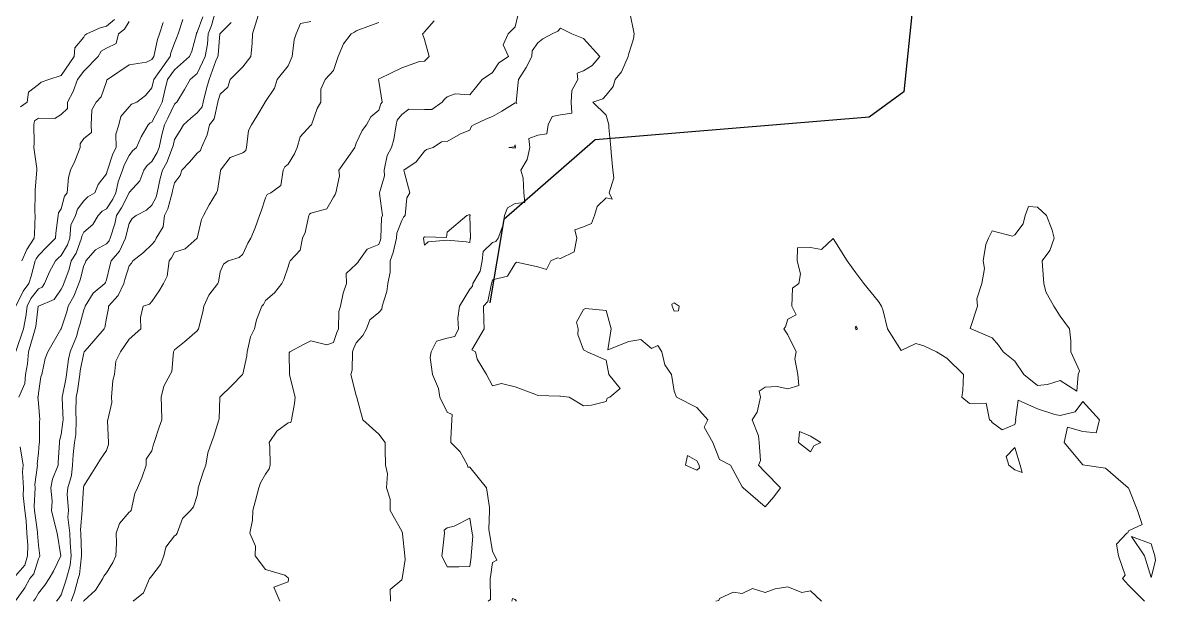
# Model space of a CAD drawing. Extents: x 537850 to 541798, y 6045627 to 6050132.
# Drawn here: x 540162.2 to 540312.1, y 6046656 to 6046732.5 of the extents above; entities that cross this region are included whole.
import ezdxf

# ---------------------------------------------------------------- set-up
doc = ezdxf.new("R2010")
doc.units = 0
doc.header["$LTSCALE"] = 5
doc.linetypes.add('DASHED2', pattern=[9.525, 6.35, -3.175])
doc.layers.add('Contour_Line_Intermediate', color=7, linetype='DASHED2', true_color=0xd9d9d9)
doc.layers.add('Contour_Line_Major', color=7, linetype='Continuous', true_color=0x6b6b6b)
doc.layers.add('T-CREEK', color=160, linetype='Continuous')
doc.styles.add('foc-LtypeFont', font='ARIALN.TTF', dxfattribs={"height": 7.35})
doc.linetypes.add('foc-TOPO-flowdirection-NOLINE', pattern='A,0,[">",foc-LtypeFont,S=0.3,R=0,X=0,Y=-0.945],-20,[">",foc-LtypeFont,S=0.3,R=0,X=0,Y=-0.945],0', length=20)

msp = doc.modelspace()

# ---------------------------------------------------------------- linework, layer by layer
at = {"layer": 'Contour_Line_Intermediate', "linetype": 'Continuous', "lineweight": 13, "flags": 128}
for points, elevation in [([(540187.721, 6046734.035), (540187.183, 6046732.168), (540186.766, 6046731.035), (540186.657, 6046729.694), (540186.34, 6046728.035), (540185.316, 6046725.808), (540184.386, 6046725.035), (540183.644, 6046723.707), (540182.631, 6046722.035), (540182.454, 6046721.898), (540182.316, 6046721.774), (540181.442, 6046719.91), (540180.977, 6046719.035), (540180.636, 6046717.716), (540180.262, 6046716.036), (540179.997, 6046715.355), (540179.317, 6046714.167), (540178.7, 6046713.653), (540178.244, 6046713.036), (540177.74, 6046711.612), (540176.317, 6046710.076), (540176.306, 6046710.047), (540176.303, 6046710.036), (540175.304, 6046708.049), (540174.663, 6046707.036), (540174.399, 6046705.953), (540173.815, 6046704.036), (540173.662, 6046703.691), (540173.317, 6046703.293), (540171.873, 6046702.48), (540170.61, 6046701.036), (540170.535, 6046700.819), (540170.317, 6046700.445), (540169.838, 6046698.515), (540169.658, 6046698.036), (540168.988, 6046696.365), (540168.272, 6046695.037), (540168.071, 6046694.283), (540167.317, 6046692.043), (540167.315, 6046692.039), (540167.314, 6046692.037), (540167.307, 6046692.026), (540165.569, 6046689.037), (540165.205, 6046688.149), (540164.772, 6046686.037), (540164.625, 6046685.729), (540164.317, 6046683.572), (540164.277, 6046683.077), (540164.259, 6046683.037), (540164.317, 6046682.236), (540164.524, 6046680.037), (540164.483, 6046679.872), (540164.451, 6046677.037), (540164.443, 6046676.911), (540164.317, 6046675.677), (540164.179, 6046674.176), (540164.204, 6046674.038), (540163.853, 6046671.502), (540163.887, 6046671.038), (540163.764, 6046668.591), (540163.82, 6046668.038), (540164.191, 6046665.164), (540164.2, 6046665.038), (540164.317, 6046663.446), (540164.523, 6046662.038), (540164.455, 6046661.9), (540164.317, 6046661.663), (540163.703, 6046659.653), (540163.18, 6046659.038), (540162.521, 6046657.835), (540161.317, 6046656.114)], 875.958), ([(540183.415, 6046732.937), (540182.771, 6046731.035), (540182.673, 6046730.679), (540182.316, 6046729.811), (540181.83, 6046728.522), (540181.732, 6046728.035), (540180.339, 6046726.058), (540179.569, 6046725.035), (540179.52, 6046724.831), (540179.317, 6046723.924), (540178.462, 6046722.89), (540177.323, 6046722.035), (540176.613, 6046721.739), (540176.317, 6046721.419), (540175.212, 6046720.14), (540174.938, 6046719.035), (540174.567, 6046717.786), (540174.595, 6046716.036), (540174.173, 6046715.179), (540173.435, 6046713.036), (540173.402, 6046712.951), (540173.317, 6046712.542), (540172.202, 6046711.151), (540171.76, 6046710.036), (540170.844, 6046709.509), (540170.317, 6046708.963), (540169.475, 6046707.878), (540169.245, 6046707.036), (540168.605, 6046705.748), (540168.497, 6046704.036), (540168.175, 6046703.179), (540167.317, 6046701.754), (540166.952, 6046701.402), (540166.604, 6046701.036), (540165.78, 6046699.574), (540165.138, 6046698.036), (540164.81, 6046697.544), (540164.317, 6046697.341), (540163.303, 6046696.05), (540162.826, 6046695.037), (540162.669, 6046693.685), (540162.336, 6046692.037), (540161.334, 6046689.053)], 877.958), ([(540186.063, 6046733.288), (540185.316, 6046731.253), (540185.222, 6046731.129), (540185.19, 6046731.035), (540184.571, 6046728.78), (540184.265, 6046728.035), (540182.316, 6046726.3), (540181.364, 6046725.035), (540180.969, 6046723.383), (540180.666, 6046722.035), (540180.235, 6046721.117), (540179.317, 6046719.39), (540179.067, 6046719.286), (540178.835, 6046719.035), (540177.906, 6046717.446), (540177.303, 6046716.036), (540176.765, 6046715.587), (540176.317, 6046714.98), (540175.675, 6046713.677), (540175.454, 6046713.036), (540174.854, 6046711.499), (540174.55, 6046710.036), (540174.137, 6046709.216), (540173.317, 6046707.919), (540172.756, 6046707.597), (540172.215, 6046707.036), (540171.524, 6046705.829), (540170.317, 6046704.835), (540170.052, 6046704.302), (540170.035, 6046704.036), (540169.292, 6046702.062), (540168.674, 6046701.036), (540168.405, 6046699.949), (540167.685, 6046698.036), (540167.58, 6046697.774), (540167.317, 6046697.287), (540166.418, 6046695.936), (540164.317, 6046695.074), (540164.301, 6046695.053), (540164.293, 6046695.037), (540163.983, 6046692.371), (540163.915, 6046692.037), (540163.712, 6046691.432), (540163.036, 6046689.037), (540162.906, 6046687.448), (540162.64, 6046686.037), (540162.541, 6046684.813), (540161.732, 6046683.037)], 876.958), ([(540174.385, 6046732.966), (540173.317, 6046732.068), (540172.493, 6046731.859), (540170.709, 6046731.035), (540170.457, 6046730.895), (540170.317, 6046730.628), (540169.143, 6046729.209), (540169.047, 6046728.035), (540167.317, 6046725.55), (540165.72, 6046725.035), (540164.703, 6046724.649), (540164.317, 6046724.334), (540163.006, 6046723.347), (540162.854, 6046722.035), (540161.971, 6046721.382)], 880.958), ([(540193.54, 6046734.035), (540193.012, 6046732.339), (540192.606, 6046731.035), (540192.578, 6046729.773), (540192.366, 6046728.035), (540191.316, 6046726.67), (540189.653, 6046725.035), (540189.327, 6046724.024), (540188.316, 6046723.062), (540188.093, 6046722.258), (540188.039, 6046722.035), (540187.536, 6046719.816), (540186.908, 6046719.035), (540186.631, 6046717.72), (540185.853, 6046716.036), (540185.726, 6046715.626), (540185.316, 6046715.264), (540184.28, 6046714.072), (540183.25, 6046713.036), (540183.035, 6046712.318), (540182.316, 6046711.365), (540182.052, 6046710.3), (540181.998, 6046710.036), (540181.426, 6046707.927), (540180.961, 6046707.036), (540180.796, 6046705.557), (540179.893, 6046704.036), (540179.697, 6046703.656), (540179.317, 6046703.204), (540178.197, 6046702.156), (540176.783, 6046701.036), (540176.627, 6046700.726), (540176.317, 6046700.367), (540175.757, 6046698.596), (540175.625, 6046698.036), (540174.882, 6046696.471), (540173.575, 6046695.037), (540173.578, 6046694.776), (540173.317, 6046693.489), (540173.113, 6046692.241), (540173.014, 6046692.037), (540170.804, 6046689.524), (540170.377, 6046689.037), (540170.373, 6046688.981), (540170.317, 6046688.898), (540169.847, 6046686.508), (540169.779, 6046686.037), (540169.473, 6046683.881), (540169.301, 6046683.037), (540169.291, 6046681.064), (540169.335, 6046680.037), (540169.269, 6046678.085), (540169.113, 6046677.037), (540168.904, 6046675.45), (540168.849, 6046674.038), (540168.687, 6046672.667), (540168.193, 6046671.038), (540168.137, 6046670.218), (540168.292, 6046668.038), (540168.214, 6046667.141), (540168.498, 6046665.038), (540168.525, 6046663.83), (540168.667, 6046662.038), (540168.529, 6046660.826), (540168.039, 6046659.038), (540167.879, 6046658.476), (540167.317, 6046656.912), (540166.975, 6046656.38), (540166.698, 6046656.038)], 873.958), ([(540200.316, 6046732.687), (540198.945, 6046732.405), (540198.378, 6046731.035), (540198.106, 6046730.245), (540197.853, 6046728.035), (540197.316, 6046726.805), (540195.879, 6046725.035), (540195.501, 6046723.85), (540194.316, 6046722.09), (540194.299, 6046722.052), (540194.292, 6046722.035), (540193.18, 6046720.172), (540192.495, 6046719.035), (540192.063, 6046718.289), (540191.822, 6046716.036), (540191.716, 6046715.635), (540191.316, 6046715.328), (540189.64, 6046714.712), (540188.401, 6046713.036), (540188.4, 6046712.952), (540188.316, 6046712.615), (540188.003, 6046710.349), (540187.855, 6046710.036), (540186.887, 6046708.466), (540186.147, 6046707.036), (540185.853, 6046706.5), (540185.316, 6046704.055), (540185.311, 6046704.042), (540185.308, 6046704.036), (540183.72, 6046702.633), (540182.316, 6046702.205), (540181.918, 6046701.435), (540181.583, 6046701.036), (540181.319, 6046699.034), (540180.853, 6046698.036), (540180.257, 6046697.096), (540179.317, 6046695.671), (540179.022, 6046695.331), (540178.178, 6046695.037), (540177.806, 6046693.547), (540177.858, 6046692.037), (540176.317, 6046690.693), (540175.157, 6046689.037), (540174.557, 6046687.797), (540174.398, 6046686.037), (540174.144, 6046685.21), (540173.995, 6046683.037), (540174.026, 6046682.328), (540173.487, 6046680.037), (540173.44, 6046679.914), (540173.594, 6046677.037), (540173.596, 6046676.758), (540173.317, 6046675.954), (540172.54, 6046674.815), (540172.039, 6046674.038), (540171.378, 6046672.977), (540170.317, 6046671.304), (540170.289, 6046671.066), (540170.28, 6046671.038), (540170.089, 6046668.266), (540170.105, 6046668.038), (540169.882, 6046665.473), (540169.941, 6046665.038), (540170.001, 6046662.354), (540170.026, 6046662.038), (540169.75, 6046659.605), (540169.594, 6046659.038), (540169.092, 6046657.264), (540168.651, 6046656.038)], 872.958), ([(540216.593, 6046732.757), (540215.315, 6046731.296), (540215.216, 6046731.134), (540215.071, 6046731.035), (540215.315, 6046730.302), (540215.945, 6046728.035), (540215.315, 6046727.427), (540214.672, 6046727.392), (540212.315, 6046726.539), (540209.42, 6046725.14), (540209.315, 6046725.093), (540209.25, 6046725.035), (540209.315, 6046724.785), (540209.734, 6046722.035), (540209.554, 6046721.796), (540209.315, 6046720.942), (540208.253, 6046720.098), (540207.664, 6046719.035), (540207.081, 6046718.269), (540206.315, 6046716.583), (540206.161, 6046716.19), (540206.147, 6046716.036), (540204.965, 6046714.386), (540204.029, 6046713.036), (540204.083, 6046712.268), (540203.597, 6046710.036), (540203.519, 6046709.833), (540203.315, 6046709.446), (540202.421, 6046707.931), (540200.316, 6046707.336), (540200.156, 6046707.196), (540200.047, 6046707.036), (540199.545, 6046704.807), (540199.209, 6046704.036), (540198.895, 6046702.457), (540197.583, 6046701.036), (540197.476, 6046700.876), (540197.316, 6046700.275), (540196.762, 6046698.59), (540196.489, 6046698.036), (540195.518, 6046696.834), (540194.316, 6046695.806), (540194.061, 6046695.291), (540193.848, 6046695.037), (540193.115, 6046693.238), (540192.872, 6046692.037), (540192.339, 6046691.014), (540191.881, 6046689.037), (540191.852, 6046688.501), (540191.316, 6046686.069), (540191.303, 6046686.05), (540191.292, 6046686.037), (540189.811, 6046684.542), (540188.316, 6046683.058), (540188.311, 6046683.042), (540188.311, 6046683.037), (540188.22, 6046680.133), (540188.172, 6046680.037), (540187.489, 6046677.865), (540187.201, 6046677.037), (540186.705, 6046675.649), (540186.463, 6046674.038), (540186.13, 6046673.224), (540185.445, 6046671.038), (540185.423, 6046670.931), (540185.316, 6046670.027), (540184.804, 6046668.55), (540184.438, 6046668.038), (540183.373, 6046666.981), (540182.665, 6046665.038), (540182.513, 6046664.842), (540182.316, 6046664.711), (540181.15, 6046663.204), (540180.915, 6046662.038), (540180.437, 6046660.918), (540179.317, 6046659.413), (540179.148, 6046659.207), (540178.996, 6046659.038), (540178.209, 6046657.146), (540176.824, 6046656.038)], 870.958), ([(540180.811, 6046732.54), (540180.317, 6046731.035), (540180.043, 6046730.309), (540179.587, 6046728.035), (540179.317, 6046727.651), (540178.596, 6046727.315), (540176.317, 6046726.95), (540173.466, 6046725.035), (540173.386, 6046724.966), (540173.317, 6046724.751), (540172.624, 6046722.729), (540171.965, 6046722.035), (540171.366, 6046720.986), (540171.294, 6046719.035), (540171.326, 6046718.027), (540170.317, 6046717.216), (540169.84, 6046716.512), (540169.858, 6046716.036), (540169.151, 6046714.202), (540168.555, 6046713.036), (540168.294, 6046712.059), (540168.126, 6046710.036), (540167.773, 6046709.58), (540167.317, 6046707.911), (540166.961, 6046707.393), (540166.951, 6046707.036), (540166.637, 6046704.717), (540166.6, 6046704.036), (540165.437, 6046702.916), (540164.317, 6046701.739), (540164.038, 6046701.315), (540163.913, 6046701.036), (540163.347, 6046699.007), (540163.082, 6046698.036), (540162.306, 6046697.048), (540161.359, 6046695.037)], 878.958), ([(540209.315, 6046732.567), (540208.18, 6046732.17), (540206.315, 6046731.453), (540206.075, 6046731.276), (540205.656, 6046731.035), (540204.609, 6046729.742), (540203.909, 6046728.035), (540203.315, 6046726.207), (540202.219, 6046725.035), (540201.624, 6046723.727), (540201.624, 6046722.035), (540201.163, 6046721.188), (540200.38, 6046719.035), (540200.372, 6046718.979), (540200.316, 6046718.969), (540198.902, 6046717.449), (540198.486, 6046716.036), (540198.153, 6046715.198), (540197.316, 6046713.821), (540196.879, 6046713.473), (540196.671, 6046713.036), (540196.341, 6046711.01), (540195.015, 6046710.036), (540194.544, 6046709.808), (540194.316, 6046709.389), (540193.74, 6046707.612), (540193.511, 6046707.036), (540192.963, 6046705.389), (540192.377, 6046704.036), (540191.97, 6046703.382), (540191.316, 6046701.938), (540190.853, 6046701.499), (540189.414, 6046701.036), (540188.767, 6046700.585), (540188.316, 6046699.579), (540188.116, 6046698.237), (540188.007, 6046698.036), (540186.841, 6046696.511), (540186.199, 6046695.037), (540186.066, 6046694.287), (540185.491, 6046692.037), (540185.316, 6046691.788), (540183.618, 6046690.338), (540182.316, 6046689.292), (540182.187, 6046689.037), (540181.943, 6046686.411), (540181.735, 6046686.037), (540180.89, 6046684.463), (540180.543, 6046683.037), (540180.585, 6046681.769), (540180.647, 6046680.037), (540180.283, 6046679.071), (540179.62, 6046677.037), (540179.533, 6046676.821), (540179.317, 6046675.934), (540178.546, 6046674.808), (540178.56, 6046674.038), (540178.009, 6046672.345), (540177.42, 6046671.038), (540177.065, 6046670.29), (540176.565, 6046668.038), (540176.454, 6046667.9), (540176.317, 6046667.83), (540175.051, 6046666.304), (540174.599, 6046665.038), (540174.621, 6046663.734), (540174.532, 6046662.038), (540174.175, 6046661.181), (540173.317, 6046659.806), (540172.985, 6046659.37), (540172.854, 6046659.038), (540171.859, 6046657.496), (540170.317, 6046656.097), (540170.304, 6046656.051), (540170.299, 6046656.038)], 871.958), ([(540223.736, 6046656.038), (540224.066, 6046656.287), (540224.02, 6046659.038), (540224.057, 6046659.296), (540224.314, 6046661.15), (540224.889, 6046661.464), (540224.599, 6046662.038), (540224.314, 6046662.623), (540223.917, 6046665.038), (540223.842, 6046665.511), (540223.936, 6046668.038), (540223.926, 6046668.426), (540223.519, 6046671.038), (540221.315, 6046673.769), (540221.06, 6046673.783), (540220.995, 6046674.038), (540220.059, 6046675.782), (540218.795, 6046677.037), (540218.805, 6046677.527), (540218.947, 6046680.037), (540219.003, 6046680.726), (540218.315, 6046681.025), (540217.341, 6046683.037), (540217.179, 6046684.173), (540216.368, 6046686.037), (540216.098, 6046688.254), (540216.222, 6046689.037), (540216.922, 6046690.429), (540218.315, 6046690.811), (540219.314, 6046691.037), (540219.803, 6046692.037), (540219.749, 6046693.471), (540219.969, 6046695.037), (540221.315, 6046697.307), (540221.658, 6046697.693), (540221.731, 6046698.036), (540222.661, 6046699.69), (540222.953, 6046701.036), (540223.086, 6046702.265), (540224.314, 6046703.455), (540224.761, 6046703.589), (540225.073, 6046704.036), (540225.678, 6046705.673), (540225.918, 6046707.036), (540226.312, 6046708.038), (540227.314, 6046708.621), (540228.572, 6046708.778), (540228.431, 6046710.036), (540228.366, 6046711.984), (540228.066, 6046713.036), (540228.911, 6046714.438), (540229.235, 6046716.036), (540229.124, 6046717.226), (540230.314, 6046717.655), (540231.495, 6046717.855), (540231.678, 6046719.035), (540232.205, 6046720.145), (540233.314, 6046720.324), (540234.792, 6046720.557), (540234.688, 6046722.035), (540234.796, 6046723.553), (540235.605, 6046725.035), (540235.511, 6046725.838), (540236.314, 6046726.162), (540237.467, 6046726.882), (540238.472, 6046728.035), (540236.314, 6046730.416), (540234.802, 6046731.035), (540233.314, 6046731.802), (540232.954, 6046731.395), (540232.211, 6046731.035), (540230.946, 6046730.403), (540230.314, 6046729.868), (540229.559, 6046728.791), (540229.507, 6046728.035), (540228.738, 6046726.611), (540227.734, 6046725.035), (540227.72, 6046724.63), (540227.418, 6046722.035), (540227.518, 6046721.831), (540227.314, 6046721.918), (540225.534, 6046720.816), (540224.314, 6046720.108), (540223.517, 6046719.832), (540221.843, 6046719.035), (540221.522, 6046718.828), (540221.315, 6046718.329), (540220.101, 6046717.822), (540218.315, 6046716.841), (540217.556, 6046716.794), (540216.459, 6046716.036), (540215.578, 6046715.772), (540215.315, 6046715.54), (540214.224, 6046714.127), (540212.61, 6046713.036), (540212.675, 6046712.676), (540213.375, 6046710.036), (540212.976, 6046709.374), (540212.766, 6046707.036), (540212.554, 6046706.797), (540212.315, 6046706.383), (540211.666, 6046704.685), (540211.65, 6046704.036), (540211.183, 6046702.168), (540210.802, 6046701.036), (540210.801, 6046699.551), (540210.489, 6046698.036), (540210.344, 6046697.008), (540209.714, 6046695.037), (540209.691, 6046694.66), (540209.315, 6046694.208), (540208.099, 6046693.253), (540207.645, 6046692.037), (540207.176, 6046691.176), (540206.315, 6046690.216), (540205.938, 6046689.415), (540205.808, 6046689.037), (540205.759, 6046686.593), (540205.612, 6046686.037), (540206.315, 6046683.244), (540206.39, 6046683.037), (540206.394, 6046682.959), (540207.166, 6046680.037), (540209.315, 6046678.114), (540210.149, 6046677.037), (540210.153, 6046676.2), (540210.185, 6046674.038), (540210.441, 6046672.912), (540210.297, 6046671.038), (540210.807, 6046669.546), (540210.775, 6046668.038), (540212.315, 6046665.307), (540212.414, 6046665.038), (540212.412, 6046664.941), (540212.733, 6046662.038), (540212.772, 6046661.581), (540212.37, 6046659.038), (540212.356, 6046658.997), (540212.315, 6046658.894), (540210.771, 6046657.583), (540210.853, 6046656.038)], 868.958), ([(540161.896, 6046676.459), (540162.326, 6046674.038), (540162.203, 6046673.152), (540162.357, 6046671.038), (540162.307, 6046670.048), (540162.511, 6046668.038), (540162.688, 6046666.667), (540162.8, 6046665.038), (540162.918, 6046663.437), (540162.886, 6046662.038), (540162.519, 6046660.837), (540161.317, 6046659.426)], 876.958), ([(540267.786, 6046656.038), (540266.312, 6046657.412), (540265.157, 6046657.194), (540263.313, 6046657.96), (540261.642, 6046657.709), (540260.313, 6046657.212), (540258.64, 6046657.712), (540257.313, 6046657.053), (540256.085, 6046657.266), (540254.313, 6046656.42), (540254.188, 6046656.163), (540253.819, 6046656.038)], 868.958), ([(540227.486, 6046656.038), (540227.314, 6046656.267), (540226.932, 6046656.421), (540226.866, 6046656.038)], 868.958)]:
    msp.add_lwpolyline(points, dxfattribs=dict(at, elevation=elevation))
for points, elevation in [([(540227.348, 6046716.036), (540227.314, 6046716.395), (540227.237, 6046716.113), (540226.477, 6046716.036), (540227.314, 6046715.961), (540227.342, 6046716.008), (540227.348, 6046716.036)], 867.958), ([(540221.336, 6046707.015), (540221.345, 6046707.036), (540221.315, 6046707.15), (540220.913, 6046707.036), (540218.315, 6046704.821), (540218.235, 6046704.116), (540215.315, 6046704.206), (540215.235, 6046704.116), (540215.189, 6046704.036), (540215.315, 6046703.12), (540215.793, 6046703.558), (540218.315, 6046703.798), (540220.816, 6046703.538), (540221.315, 6046703.485), (540221.368, 6046703.982), (540221.424, 6046704.036), (540221.336, 6046707.015)], 867.958), ([(540251.61, 6046674.038), (540251.313, 6046674.624), (540250.052, 6046675.299), (540249.811, 6046674.038), (540251.313, 6046673.375), (540251.671, 6046673.68), (540251.61, 6046674.038)], 868.958), ([(540221.63, 6046665.038), (540221.315, 6046667.027), (540219.266, 6046665.99), (540218.315, 6046665.768), (540217.925, 6046665.428), (540217.974, 6046665.038), (540217.687, 6046662.665), (540217.64, 6046662.038), (540218.315, 6046660.614), (540219.885, 6046660.609), (540221.315, 6046660.652), (540221.488, 6046661.865), (540221.512, 6046662.038), (540221.692, 6046664.661), (540221.63, 6046665.038)], 867.958)]:
    msp.add_lwpolyline(points, close=True, dxfattribs=dict(at, elevation=elevation))
at = {"layer": 'Contour_Line_Major', "linetype": 'Continuous', "lineweight": 15, "flags": 128}
for points, elevation in [([(540176.317, 6046732.681), (540175.678, 6046731.673), (540174.919, 6046731.035), (540174.584, 6046729.767), (540173.317, 6046729.148), (540172.601, 6046728.751), (540172.227, 6046728.035), (540170.317, 6046726.132), (540169.488, 6046725.035), (540168.932, 6046723.42), (540168.174, 6046722.035), (540168.155, 6046721.198), (540167.317, 6046720.399), (540166.49, 6046719.863), (540164.317, 6046719.909), (540163.815, 6046719.537), (540163.699, 6046719.035), (540163.744, 6046716.609), (540163.7, 6046716.036), (540164.1, 6046713.253), (540164.135, 6046713.036), (540163.906, 6046710.447), (540163.907, 6046710.036), (540163.862, 6046707.491), (540163.889, 6046707.036), (540163.799, 6046704.554), (540163.784, 6046704.036), (540162.804, 6046702.55), (540162.124, 6046701.036)], 879.958), ([(540227.716, 6046733.633), (540227.314, 6046731.979), (540226.842, 6046731.507), (540226.37, 6046731.035), (540225.738, 6046729.612), (540226.423, 6046728.035), (540225.145, 6046727.204), (540224.314, 6046725.962), (540222.96, 6046725.035), (540222.222, 6046724.127), (540221.315, 6046723.01), (540219.384, 6046723.104), (540218.315, 6046722.729), (540217.95, 6046722.4), (540217.652, 6046722.035), (540216.286, 6046721.064), (540215.315, 6046721.041), (540213.269, 6046721.081), (540212.315, 6046720.399), (540211.73, 6046719.621), (540211.566, 6046719.035), (540211.271, 6046717.08), (540210.987, 6046716.036), (540210.396, 6046714.955), (540209.989, 6046713.036), (540210.052, 6046712.299), (540209.402, 6046710.036), (540209.397, 6046709.954), (540209.762, 6046707.036), (540209.638, 6046706.713), (540209.571, 6046704.036), (540209.52, 6046703.831), (540209.315, 6046703.222), (540207.749, 6046702.603), (540206.668, 6046701.036), (540206.534, 6046700.818), (540206.315, 6046700.619), (540204.984, 6046699.368), (540205.041, 6046698.036), (540204.585, 6046696.767), (540204.226, 6046695.037), (540204.009, 6046694.343), (540203.98, 6046692.037), (540203.767, 6046691.585), (540203.315, 6046690.263), (540202.427, 6046689.925), (540200.316, 6046690.493), (540199.344, 6046690.008), (540197.552, 6046689.037), (540197.47, 6046688.882), (540197.5, 6046686.037), (540197.544, 6046685.809), (540198.239, 6046683.037), (540198.17, 6046682.183), (540197.772, 6046680.037), (540197.674, 6046679.679), (540197.316, 6046679.62), (540195.831, 6046678.522), (540194.8, 6046677.037), (540194.907, 6046676.446), (540194.932, 6046674.038), (540194.797, 6046673.556), (540194.316, 6046672.832), (540193.67, 6046671.683), (540193.437, 6046671.038), (540192.987, 6046669.367), (540192.653, 6046668.038), (540192.603, 6046666.751), (540192.237, 6046665.038), (540193.02, 6046663.335), (540192.964, 6046662.038), (540194.316, 6046660.246), (540196.866, 6046659.489), (540197.316, 6046659.146), (540197.374, 6046659.038), (540197.375, 6046658.979), (540197.316, 6046658.628), (540195.447, 6046657.907), (540196.22, 6046656.038)], 869.958), ([(540310.446, 6046656.038), (540308.31, 6046658.158), (540307.551, 6046659.038), (540307.868, 6046659.481), (540307.023, 6046662.038), (540306.737, 6046663.612), (540308.097, 6046665.038), (540308.242, 6046665.107), (540308.31, 6046665.363), (540310.142, 6046666.206), (540309.534, 6046668.038), (540308.31, 6046671.019), (540308.298, 6046671.038), (540305.311, 6046673.622), (540302.556, 6046674.038), (540302.311, 6046674.076), (540299.849, 6046677.037), (540300.286, 6046679.063), (540302.311, 6046678.486), (540304.04, 6046678.308), (540304.477, 6046680.037), (540302.311, 6046682.448), (540301.26, 6046681.088), (540299.311, 6046680.622), (540298.615, 6046680.734), (540296.311, 6046681.465), (540293.734, 6046682.614), (540293.401, 6046680.037), (540293.466, 6046679.882), (540293.311, 6046679.392), (540291.628, 6046678.721), (540290.311, 6046679.67), (540290.169, 6046679.895), (540289.961, 6046680.037), (540289.522, 6046682.248), (540287.311, 6046682.191), (540286.29, 6046683.037), (540286.458, 6046683.891), (540286.546, 6046686.037), (540284.312, 6046688.183), (540282.961, 6046689.037), (540281.312, 6046689.792), (540280.225, 6046690.124), (540278.312, 6046689.173), (540276.478, 6046692.037), (540275.922, 6046694.426), (540275.684, 6046695.037), (540275.312, 6046695.681), (540273.348, 6046698.036), (540272.312, 6046699.462), (540271.155, 6046701.036), (540269.312, 6046704.011), (540267.784, 6046702.565), (540266.312, 6046702.831), (540264.605, 6046702.744), (540264.55, 6046701.036), (540265.006, 6046699.343), (540264.777, 6046698.036), (540263.934, 6046697.415), (540263.853, 6046695.037), (540264.438, 6046693.911), (540263.313, 6046693.314), (540263.024, 6046692.326), (540262.785, 6046692.037), (540263.313, 6046691.257), (540264.429, 6046689.037), (540264.256, 6046688.093), (540264.666, 6046686.037), (540264.776, 6046684.574), (540263.313, 6046684.116), (540261.907, 6046684.443), (540260.313, 6046684.365), (540259.53, 6046683.82), (540259.716, 6046683.037), (540259.286, 6046681.064), (540258.619, 6046680.037), (540259.453, 6046677.897), (540259.547, 6046677.037), (540259.716, 6046674.634), (540259.447, 6046674.038), (540260.313, 6046673.124), (540262.342, 6046671.038), (540261.495, 6046669.855), (540260.313, 6046668.508), (540257.44, 6046671.038), (540257.313, 6046671.156), (540255.756, 6046674.038), (540254.313, 6046674.778), (540253.398, 6046677.037), (540252.288, 6046679.062), (540252.768, 6046680.037), (540251.313, 6046681.64), (540248.614, 6046683.037), (540248.313, 6046683.806), (540247.937, 6046686.037), (540247.072, 6046687.279), (540246.675, 6046689.037), (540246.152, 6046689.876), (540245.313, 6046689.468), (540243.923, 6046690.646), (540242.314, 6046690.399), (540239.545, 6046689.268), (540239.981, 6046692.037), (540239.314, 6046694.503), (540236.609, 6046694.741), (540236.314, 6046694.601), (540235.396, 6046692.954), (540235.613, 6046692.037), (540235.567, 6046691.29), (540236.314, 6046689.298), (540236.487, 6046689.21), (540236.835, 6046689.037), (540239.314, 6046687.897), (540239.673, 6046686.037), (540241.198, 6046684.153), (540239.789, 6046683.037), (540239.445, 6046682.905), (540239.314, 6046682.452), (540237.403, 6046681.948), (540236.314, 6046681.88), (540234.439, 6046683.037), (540233.314, 6046683.147), (540233.198, 6046683.153), (540230.314, 6046683.248), (540229.923, 6046683.428), (540227.314, 6046684.377), (540225.499, 6046684.853), (540224.314, 6046684.535), (540223.498, 6046686.037), (540222.282, 6046688.07), (540222.058, 6046689.037), (540221.573, 6046689.295), (540223.212, 6046692.037), (540223.159, 6046693.192), (540223.105, 6046695.037), (540223.674, 6046695.677), (540224.175, 6046698.036), (540224.225, 6046698.126), (540224.314, 6046698.537), (540226.312, 6046699.039), (540227.314, 6046700.698), (540227.494, 6046700.857), (540230.314, 6046700.256), (540231.461, 6046699.889), (540232.004, 6046701.036), (540232.898, 6046701.453), (540233.314, 6046701.361), (540235.117, 6046702.233), (540235.433, 6046704.036), (540235.202, 6046705.148), (540236.314, 6046705.549), (540237.374, 6046705.976), (540237.775, 6046707.036), (540238.117, 6046708.233), (540239.314, 6046709.386), (540240.137, 6046709.213), (540239.706, 6046710.036), (540240.322, 6046712.028), (540240.216, 6046713.036), (540239.982, 6046715.367), (540239.952, 6046716.036), (540239.68, 6046718.67), (540239.68, 6046719.035), (540239.314, 6046720.32), (540237.56, 6046722.035), (540238.896, 6046722.453), (540239.314, 6046722.958), (540240.253, 6046724.096), (540240.509, 6046725.035), (540241.335, 6046726.013), (540242.244, 6046728.035), (540242.244, 6046728.105), (540242.314, 6046728.455), (540242.942, 6046730.406), (540243.016, 6046731.035), (540242.461, 6046733.887)], 869.958), ([(540189.784, 6046732.567), (540188.316, 6046731.1), (540188.302, 6046731.049), (540188.296, 6046731.035), (540188.072, 6046728.28), (540188.025, 6046728.035), (540187.777, 6046727.496), (540186.881, 6046725.035), (540186.541, 6046723.81), (540186.107, 6046722.035), (540185.961, 6046721.391), (540185.316, 6046720.589), (540184.442, 6046719.91), (540183.473, 6046719.035), (540183.056, 6046718.296), (540182.316, 6046717.065), (540182.105, 6046716.247), (540182.058, 6046716.036), (540181.288, 6046714.064), (540180.7, 6046713.036), (540180.425, 6046711.927), (540180.034, 6046710.036), (540179.881, 6046709.471), (540179.317, 6046708.389), (540178.62, 6046707.733), (540177.233, 6046707.036), (540176.729, 6046706.624), (540176.317, 6046706.003), (540175.932, 6046704.421), (540175.814, 6046704.036), (540175.046, 6046702.307), (540173.944, 6046701.036), (540173.794, 6046700.56), (540173.317, 6046698.529), (540173.19, 6046698.163), (540173.116, 6046698.036), (540171.578, 6046696.775), (540170.491, 6046695.037), (540170.467, 6046694.887), (540170.317, 6046694.576), (540169.783, 6046692.571), (540169.603, 6046692.037), (540169.346, 6046691.066), (540168.512, 6046689.037), (540168.316, 6046688.039), (540168.03, 6046686.037), (540167.941, 6046685.413), (540167.456, 6046683.037), (540167.455, 6046682.899), (540167.581, 6046680.037), (540167.572, 6046679.782), (540167.317, 6046678.076), (540167.109, 6046677.246), (540167.106, 6046677.037), (540166.955, 6046674.4), (540166.918, 6046674.038), (540166.172, 6046672.183), (540165.977, 6046671.038), (540166.143, 6046669.212), (540166.036, 6046668.038), (540166.638, 6046665.717), (540166.821, 6046665.038), (540167.294, 6046662.061), (540167.298, 6046662.038), (540166.318, 6046660.037), (540165.736, 6046659.038), (540165.181, 6046658.175), (540164.317, 6046657.111), (540163.938, 6046656.418), (540163.672, 6046656.038)], 874.958)]:
    msp.add_lwpolyline(points, dxfattribs=dict(at, elevation=elevation))
at = {"layer": 'Contour_Line_Major', "linetype": 'Continuous', "lineweight": 15, "elevation": 869.958, "flags": 128}
for points in [[(540300.551, 6046692.037), (540299.311, 6046693.729), (540298.485, 6046695.037), (540297.4, 6046696.948), (540297.164, 6046698.036), (540296.968, 6046700.379), (540296.92, 6046701.036), (540297.945, 6046702.402), (540298.492, 6046704.036), (540298.263, 6046705.084), (540297.481, 6046707.036), (540296.311, 6046708.13), (540295.13, 6046708.217), (540294.658, 6046707.036), (540294.4, 6046705.947), (540293.311, 6046704.465), (540293.021, 6046704.327), (540290.311, 6046705.02), (540289.816, 6046704.036), (540289.491, 6046703.216), (540289.114, 6046701.036), (540289.306, 6046700.031), (540288.969, 6046698.036), (540288.294, 6046696.019), (540288.38, 6046695.037), (540287.397, 6046692.123), (540287.556, 6046692.037), (540290.311, 6046690.883), (540291.168, 6046689.894), (540291.787, 6046689.037), (540293.311, 6046687.797), (540294.505, 6046686.037), (540296.311, 6046684.55), (540297.633, 6046684.715), (540299.311, 6046685.232), (540301.519, 6046683.829), (540301.683, 6046686.037), (540301.855, 6046686.493), (540300.72, 6046689.037), (540300.731, 6046690.457), (540300.551, 6046692.037)], [(540248.897, 6046694.453), (540248.975, 6046695.037), (540248.313, 6046695.504), (540248.016, 6046695.334), (540248.029, 6046695.037), (540248.313, 6046694.398), (540248.897, 6046694.453)], [(540272.38, 6046691.969), (540272.538, 6046692.037), (540272.312, 6046692.41), (540272.218, 6046692.131), (540272.247, 6046692.037), (540272.312, 6046691.954), (540272.38, 6046691.969)], [(540266.76, 6046676.589), (540267.668, 6046677.037), (540266.312, 6046677.864), (540264.884, 6046678.466), (540264.735, 6046677.037), (540266.312, 6046675.785), (540266.76, 6046676.589)], [(540294.006, 6046674.038), (540293.311, 6046676.364), (540292.167, 6046675.182), (540292.538, 6046674.038), (540293.311, 6046673.441), (540294.261, 6046673.088), (540294.006, 6046674.038)], [(540311.795, 6046662.038), (540311.31, 6046663.628), (540308.744, 6046664.604), (540310.437, 6046662.038), (540311.31, 6046659.209), (540311.899, 6046661.45), (540311.795, 6046662.038)]]:
    msp.add_lwpolyline(points, close=True, dxfattribs=at)
at = {"layer": 'T-CREEK', "flags": 128}
msp.add_lwpolyline([(540397.649, 6046696.916), (540398.501, 6046721.238), (540409.351, 6046750.747), (540408.021, 6046761.949), (540403.682, 6046768.135), (540389.027, 6046770.967), (540370.558, 6046765.676), (540342.106, 6046748.055), (540329.32, 6046756.129), (540320.109, 6046774.067), (540305.467, 6046777.795), (540290.918, 6046767.449), (540281.954, 6046755.375), (540278.662, 6046723.379), (540274.069, 6046720.037), (540237.886, 6046717.052), (540225.814, 6046706.501), (540223.968, 6046695.488)], dxfattribs=at)
at = {"layer": 'T-CREEK', "linetype": 'foc-TOPO-flowdirection-NOLINE', "flags": 128}
msp.add_lwpolyline([(540397.649, 6046696.916), (540398.501, 6046721.238), (540409.351, 6046750.747), (540408.021, 6046761.949), (540403.682, 6046768.135), (540389.027, 6046770.967), (540370.558, 6046765.676), (540342.106, 6046748.055), (540329.32, 6046756.129), (540320.109, 6046774.067), (540305.467, 6046777.795), (540290.918, 6046767.449), (540281.954, 6046755.375), (540278.662, 6046723.379), (540274.069, 6046720.037), (540237.886, 6046717.052), (540225.814, 6046706.501), (540223.968, 6046695.488)], dxfattribs=at)

doc.saveas('drawing.dxf')
